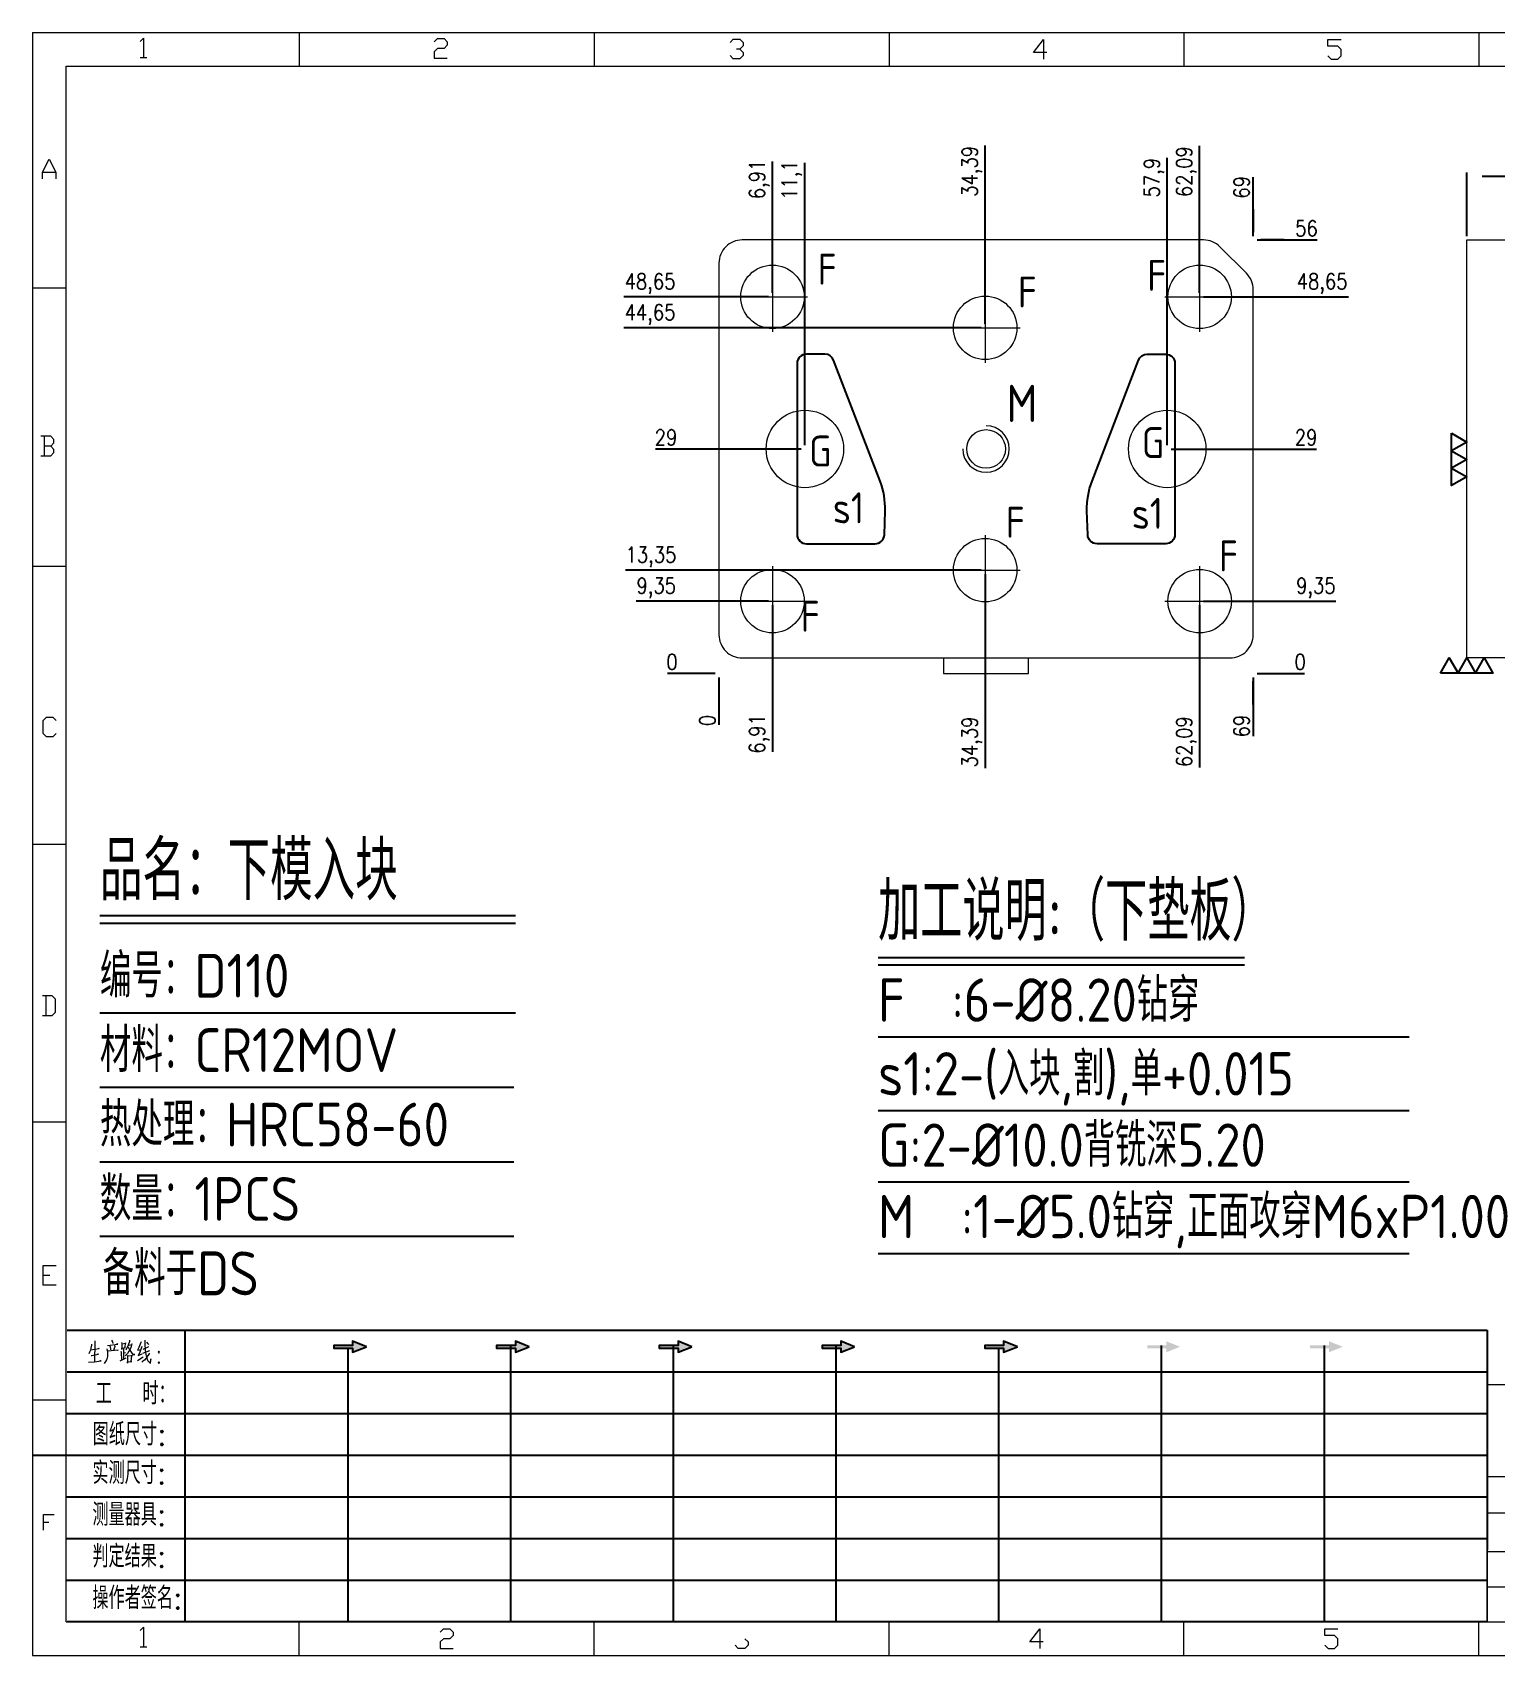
# Model space of a CAD drawing. Header units: millimetres. Extents: x 88508 to 142116, y -5268 to 20283.
# Drawn here: x 99179.6 to 99368.6, y -5268 to -5058.4 of the extents above; entities that cross this region are included whole.
import ezdxf
from ezdxf.enums import TextEntityAlignment as Align

# ---------------------------------------------------------------- set-up
doc = ezdxf.new("R2010")
doc.units = ezdxf.units.MM
doc.linetypes.add('CENTER', pattern=[0])
doc.linetypes.add('DASHED', pattern=[0])
for name, color, linetype in [('DIM', 4, 'Continuous'), ('LB_P', 2, 'Continuous'), ('TEXT', 4, 'Continuous')]:
    doc.layers.add(name, color=color, linetype=linetype)
doc.styles.add('chinesef_fs', font='simplex.shx', dxfattribs={"bigfont": 'gbcbig.shx'})
doc.styles.add('gbenor', font='gbenor.shx', dxfattribs={"bigfont": 'gbcbig.shx'})
doc.styles.add('GBENOR_', font='gbenor.shx', dxfattribs={"bigfont": 'gbcbig'})
doc.styles.get("Standard").update_dxf_attribs({"font": 'txt.shx', "width": 0.85, "bigfont": 'ctxt.shx'})
doc.styles.add('TXT', font='txt.shx', dxfattribs={"width": 0.8, "bigfont": 'ctxt.shx'})
doc.dimstyles.new('T-2-WX', dxfattribs={"dimtxt": 2, "dimasz": 2, "dimexe": 0.5, "dimexo": 0.5, "dimgap": 0.5, "dimtad": 1, "dimtxsty": 'Standard', "dimblk": 'OPEN30', "dimcen": 0, "dimazin": 3, "dimtfac": 1, "dimtmove": 0, "dimatfit": 3, "dimldrblk": 'OPEN30', "dimlwd": -1, "dimlwe": -1})

# ---------------------------------------------------------------- blocks, each defined once
blk = doc.blocks.new('*D8282')
at = {"layer": 'Defpoints', "color": 0}
for p in [(99268.3, -5141.2), (99337.3, -5141.2), (99342.3, -5141.2)]:
    blk.add_point(p, dxfattribs=at)
at = {"layer": 'DIM', "color": 0, "linetype": 'Continuous'}
blk.add_line((99337.8, -5141.2), (99343.93, -5141.2), dxfattribs=at)
at = {"layer": 'DIM', "color": 0, "insert": (99343.36, -5139.7), "char_height": 2, "attachment_point": 5}
blk.add_mtext('0', dxfattribs=at)
blk = doc.blocks.new('_Open30')
blk = doc.blocks.new('*D8283')
at = {"layer": 'Defpoints', "color": 0}
for p in [(99330.38, -5131.85), (99342.3, -5131.85), (99268.3, -5141.2)]:
    blk.add_point(p, dxfattribs=at)
at = {"layer": 'DIM', "color": 0, "linetype": 'Continuous'}
for p, q in [((99330.88, -5131.85), (99334.38, -5131.85)), ((99334.38, -5131.85), (99338.3, -5131.85)), ((99338.3, -5131.85), (99347.98, -5131.85))]:
    blk.add_line(p, q, dxfattribs=at)
at = {"layer": 'DIM', "color": 0, "insert": (99345.39, -5130.16), "char_height": 2, "attachment_point": 5}
blk.add_mtext('9,35', dxfattribs=at)
blk = doc.blocks.new('*D8284')
at = {"layer": 'Defpoints', "color": 0}
for p in [(99326.19, -5112.2), (99342.3, -5112.2), (99268.3, -5141.2)]:
    blk.add_point(p, dxfattribs=at)
at = {"layer": 'DIM', "color": 0, "linetype": 'Continuous'}
blk.add_line((99326.69, -5112.2), (99345.47, -5112.2), dxfattribs=at)
at = {"layer": 'DIM', "color": 0, "insert": (99344.13, -5110.7), "char_height": 2, "attachment_point": 5}
blk.add_mtext('29', dxfattribs=at)
blk = doc.blocks.new('*D8285')
at = {"layer": 'Defpoints', "color": 0}
for p in [(99330.38, -5092.54), (99342.3, -5092.54), (99268.3, -5141.2)]:
    blk.add_point(p, dxfattribs=at)
at = {"layer": 'DIM', "color": 0, "linetype": 'Continuous'}
for p, q in [((99330.88, -5092.54), (99334.38, -5092.54)), ((99334.38, -5092.54), (99338.3, -5092.54)), ((99338.3, -5092.54), (99349.6, -5092.54))]:
    blk.add_line(p, q, dxfattribs=at)
at = {"layer": 'DIM', "color": 0, "insert": (99346.2, -5090.85), "char_height": 2, "attachment_point": 5}
blk.add_mtext('48,65', dxfattribs=at)
blk = doc.blocks.new('*D8286')
at = {"layer": 'Defpoints', "color": 0}
for p in [(99337.3, -5085.2), (99342.3, -5085.2), (99268.3, -5141.2)]:
    blk.add_point(p, dxfattribs=at)
at = {"layer": 'DIM', "color": 0, "linetype": 'Continuous'}
for p, q in [((99337.8, -5085.2), (99341.3, -5085.2)), ((99341.3, -5085.2), (99338.3, -5085.2)), ((99338.3, -5085.2), (99345.55, -5085.2))]:
    blk.add_line(p, q, dxfattribs=at)
at = {"layer": 'DIM', "color": 0, "insert": (99344.17, -5083.7), "char_height": 2, "attachment_point": 5}
blk.add_mtext('56', dxfattribs=at)
blk = doc.blocks.new('*D8287')
at = {"layer": 'Defpoints', "color": 0}
for p in [(99263.3, -5141.2), (99268.3, -5141.2), (99268.3, -5141.2)]:
    blk.add_point(p, dxfattribs=at)
at = {"layer": 'DIM', "color": 0, "linetype": 'Continuous'}
blk.add_line((99267.8, -5141.2), (99261.66, -5141.2), dxfattribs=at)
at = {"layer": 'DIM', "color": 0, "insert": (99262.23, -5139.7), "char_height": 2, "attachment_point": 5}
blk.add_mtext('0', dxfattribs=at)
blk = doc.blocks.new('*D8288')
at = {"layer": 'Defpoints', "color": 0}
for p in [(99263.3, -5131.85), (99275.21, -5131.85), (99268.3, -5141.2)]:
    blk.add_point(p, dxfattribs=at)
at = {"layer": 'DIM', "color": 0, "linetype": 'Continuous'}
for p, q in [((99267.3, -5131.85), (99257.61, -5131.85)), ((99271.21, -5131.85), (99267.3, -5131.85)), ((99274.71, -5131.85), (99271.21, -5131.85))]:
    blk.add_line(p, q, dxfattribs=at)
at = {"layer": 'DIM', "color": 0, "insert": (99260.2, -5130.16), "char_height": 2, "attachment_point": 5}
blk.add_mtext('9,35', dxfattribs=at)
blk = doc.blocks.new('*D8289')
at = {"layer": 'Defpoints', "color": 0}
for p in [(99263.3, -5127.85), (99302.68, -5127.85), (99268.3, -5141.2)]:
    blk.add_point(p, dxfattribs=at)
at = {"layer": 'DIM', "color": 0, "linetype": 'Continuous'}
for p, q in [((99267.3, -5127.85), (99256.24, -5127.85)), ((99271.3, -5127.85), (99267.3, -5127.85)), ((99302.18, -5127.85), (99271.3, -5127.85))]:
    blk.add_line(p, q, dxfattribs=at)
at = {"layer": 'DIM', "color": 0, "insert": (99259.52, -5126.16), "char_height": 2, "attachment_point": 5}
blk.add_mtext('13,35', dxfattribs=at)
blk = doc.blocks.new('*D8290')
at = {"layer": 'Defpoints', "color": 0}
for p in [(99263.3, -5112.2), (99279.4, -5112.2), (99268.3, -5141.2)]:
    blk.add_point(p, dxfattribs=at)
at = {"layer": 'DIM', "color": 0, "linetype": 'Continuous'}
blk.add_line((99278.9, -5112.2), (99260.12, -5112.2), dxfattribs=at)
at = {"layer": 'DIM', "color": 0, "insert": (99261.46, -5110.7), "char_height": 2, "attachment_point": 5}
blk.add_mtext('29', dxfattribs=at)
blk = doc.blocks.new('*D8291')
at = {"layer": 'Defpoints', "color": 0}
for p in [(99263.3, -5096.54), (99302.68, -5096.54), (99268.3, -5141.2)]:
    blk.add_point(p, dxfattribs=at)
at = {"layer": 'DIM', "color": 0, "linetype": 'Continuous'}
for p, q in [((99267.3, -5096.54), (99256, -5096.54)), ((99271.3, -5096.54), (99267.3, -5096.54)), ((99302.18, -5096.54), (99271.3, -5096.54))]:
    blk.add_line(p, q, dxfattribs=at)
at = {"layer": 'DIM', "color": 0, "insert": (99259.4, -5094.85), "char_height": 2, "attachment_point": 5}
blk.add_mtext('44,65', dxfattribs=at)
blk = doc.blocks.new('*D8292')
at = {"layer": 'Defpoints', "color": 0}
for p in [(99263.3, -5092.54), (99275.21, -5092.54), (99268.3, -5141.2)]:
    blk.add_point(p, dxfattribs=at)
at = {"layer": 'DIM', "color": 0, "linetype": 'Continuous'}
for p, q in [((99267.3, -5092.54), (99256, -5092.54)), ((99271.21, -5092.54), (99267.3, -5092.54)), ((99274.71, -5092.54), (99271.21, -5092.54))]:
    blk.add_line(p, q, dxfattribs=at)
at = {"layer": 'DIM', "color": 0, "insert": (99259.4, -5090.85), "char_height": 2, "attachment_point": 5}
blk.add_mtext('48,65', dxfattribs=at)
blk = doc.blocks.new('*D8293')
at = {"layer": 'Defpoints', "color": 0}
for p in [(99268.3, -5141.2), (99337.3, -5141.2), (99337.3, -5146.2)]:
    blk.add_point(p, dxfattribs=at)
at = {"layer": 'DIM', "color": 0, "linetype": 'Continuous'}
for p, q in [((99337.3, -5141.7), (99337.3, -5145.2)), ((99337.3, -5145.2), (99337.3, -5142.2)), ((99337.3, -5142.2), (99337.3, -5149.29))]:
    blk.add_line(p, q, dxfattribs=at)
at = {"layer": 'DIM', "color": 0, "insert": (99335.8, -5147.99), "char_height": 2, "attachment_point": 5, "rotation": 90}
blk.add_mtext('69', dxfattribs=at)
blk = doc.blocks.new('*D8294')
at = {"layer": 'Defpoints', "color": 0}
for p in [(99330.38, -5131.85), (99268.3, -5141.2), (99330.38, -5146.2)]:
    blk.add_point(p, dxfattribs=at)
at = {"layer": 'DIM', "color": 0, "linetype": 'Continuous'}
for p, q in [((99330.38, -5132.35), (99330.38, -5138.2)), ((99330.38, -5138.2), (99330.38, -5142.2)), ((99330.38, -5142.2), (99330.38, -5153.33))]:
    blk.add_line(p, q, dxfattribs=at)
at = {"layer": 'DIM', "color": 0, "insert": (99328.69, -5150.01), "char_height": 2, "attachment_point": 5, "rotation": 90}
blk.add_mtext('62,09', dxfattribs=at)
blk = doc.blocks.new('*D8295')
at = {"layer": 'Defpoints', "color": 0}
for p in [(99302.68, -5127.85), (99268.3, -5141.2), (99302.68, -5146.2)]:
    blk.add_point(p, dxfattribs=at)
at = {"layer": 'DIM', "color": 0, "linetype": 'Continuous'}
for p, q in [((99302.68, -5128.35), (99302.68, -5138.2)), ((99302.68, -5138.2), (99302.68, -5142.2)), ((99302.68, -5142.2), (99302.68, -5153.41))]:
    blk.add_line(p, q, dxfattribs=at)
at = {"layer": 'DIM', "color": 0, "insert": (99300.99, -5150.05), "char_height": 2, "attachment_point": 5, "rotation": 90}
blk.add_mtext('34,39', dxfattribs=at)
blk = doc.blocks.new('*D8296')
at = {"layer": 'Defpoints', "color": 0}
for p in [(99275.21, -5131.85), (99268.3, -5141.2), (99275.21, -5146.2)]:
    blk.add_point(p, dxfattribs=at)
at = {"layer": 'DIM', "color": 0, "linetype": 'Continuous'}
for p, q in [((99275.21, -5132.35), (99275.21, -5138.2)), ((99275.21, -5138.2), (99275.21, -5142.2)), ((99275.21, -5142.2), (99275.21, -5151.31))]:
    blk.add_line(p, q, dxfattribs=at)
at = {"layer": 'DIM', "color": 0, "insert": (99273.52, -5149), "char_height": 2, "attachment_point": 5, "rotation": 90}
blk.add_mtext('6,91', dxfattribs=at)
blk = doc.blocks.new('*D8297')
at = {"layer": 'Defpoints', "color": 0}
for p in [(99268.3, -5141.2), (99268.3, -5141.2), (99268.3, -5146.2)]:
    blk.add_point(p, dxfattribs=at)
at = {"layer": 'DIM', "color": 0, "linetype": 'Continuous'}
blk.add_line((99268.3, -5141.7), (99268.3, -5147.83), dxfattribs=at)
at = {"layer": 'DIM', "color": 0, "insert": (99266.8, -5147.26), "char_height": 2, "attachment_point": 5, "rotation": 90}
blk.add_mtext('0', dxfattribs=at)
blk = doc.blocks.new('*D8298')
at = {"layer": 'Defpoints', "color": 0}
for p in [(99337.3, -5080.2), (99337.3, -5085.2), (99268.3, -5141.2)]:
    blk.add_point(p, dxfattribs=at)
at = {"layer": 'DIM', "color": 0, "linetype": 'Continuous'}
for p, q in [((99337.3, -5084.2), (99337.3, -5077.1)), ((99337.3, -5084.7), (99337.3, -5081.2)), ((99337.3, -5081.2), (99337.3, -5084.2))]:
    blk.add_line(p, q, dxfattribs=at)
at = {"layer": 'DIM', "color": 0, "insert": (99335.8, -5078.4), "char_height": 2, "attachment_point": 5, "rotation": 90}
blk.add_mtext('69', dxfattribs=at)
blk = doc.blocks.new('*D8299')
at = {"layer": 'Defpoints', "color": 0}
for p in [(99330.38, -5080.2), (99330.38, -5092.54), (99268.3, -5141.2)]:
    blk.add_point(p, dxfattribs=at)
at = {"layer": 'DIM', "color": 0, "linetype": 'Continuous'}
for p, q in [((99330.38, -5084.2), (99330.38, -5073.06)), ((99330.38, -5088.2), (99330.38, -5084.2)), ((99330.38, -5092.04), (99330.38, -5088.2))]:
    blk.add_line(p, q, dxfattribs=at)
at = {"layer": 'DIM', "color": 0, "insert": (99328.69, -5076.38), "char_height": 2, "attachment_point": 5, "rotation": 90}
blk.add_mtext('62,09', dxfattribs=at)
blk = doc.blocks.new('*D8300')
at = {"layer": 'Defpoints', "color": 0}
for p in [(99326.19, -5080.2), (99326.19, -5112.2), (99268.3, -5141.2)]:
    blk.add_point(p, dxfattribs=at)
at = {"layer": 'DIM', "color": 0, "linetype": 'Continuous'}
for p, q in [((99326.19, -5084.2), (99326.19, -5074.6)), ((99326.19, -5088.2), (99326.19, -5084.2)), ((99326.19, -5111.7), (99326.19, -5088.2))]:
    blk.add_line(p, q, dxfattribs=at)
at = {"layer": 'DIM', "color": 0, "insert": (99324.5, -5077.15), "char_height": 2, "attachment_point": 5, "rotation": 90}
blk.add_mtext('57,9', dxfattribs=at)
blk = doc.blocks.new('*D8301')
at = {"layer": 'Defpoints', "color": 0}
for p in [(99302.68, -5080.2), (99302.68, -5096.54), (99268.3, -5141.2)]:
    blk.add_point(p, dxfattribs=at)
at = {"layer": 'DIM', "color": 0, "linetype": 'Continuous'}
for p, q in [((99302.68, -5084.2), (99302.68, -5072.98)), ((99302.68, -5088.2), (99302.68, -5084.2)), ((99302.68, -5096.04), (99302.68, -5088.2))]:
    blk.add_line(p, q, dxfattribs=at)
at = {"layer": 'DIM', "color": 0, "insert": (99300.99, -5076.34), "char_height": 2, "attachment_point": 5, "rotation": 90}
blk.add_mtext('34,39', dxfattribs=at)
blk = doc.blocks.new('*D8302')
at = {"layer": 'Defpoints', "color": 0}
for p in [(99279.4, -5080.2), (99279.4, -5112.2), (99268.3, -5141.2)]:
    blk.add_point(p, dxfattribs=at)
at = {"layer": 'DIM', "color": 0, "linetype": 'Continuous'}
for p, q in [((99279.4, -5084.2), (99279.4, -5075.24)), ((99279.4, -5088.2), (99279.4, -5084.2)), ((99279.4, -5111.7), (99279.4, -5088.2))]:
    blk.add_line(p, q, dxfattribs=at)
at = {"layer": 'DIM', "color": 0, "insert": (99277.71, -5077.47), "char_height": 2, "attachment_point": 5, "rotation": 90}
blk.add_mtext('11,1', dxfattribs=at)
blk = doc.blocks.new('*D8303')
at = {"layer": 'Defpoints', "color": 0}
for p in [(99275.21, -5080.2), (99275.21, -5092.54), (99268.3, -5141.2)]:
    blk.add_point(p, dxfattribs=at)
at = {"layer": 'DIM', "color": 0, "linetype": 'Continuous'}
for p, q in [((99275.21, -5084.2), (99275.21, -5075.08)), ((99275.21, -5088.2), (99275.21, -5084.2)), ((99275.21, -5092.04), (99275.21, -5088.2))]:
    blk.add_line(p, q, dxfattribs=at)
at = {"layer": 'DIM', "color": 0, "insert": (99273.52, -5077.39), "char_height": 2, "attachment_point": 5, "rotation": 90}
blk.add_mtext('6,91', dxfattribs=at)
blk = doc.blocks.new('*D8327')
at = {"layer": 'Defpoints', "color": 0}
for p in [(99379.87, -5076.97), (99364.87, -5085.2), (99379.87, -5085.2)]:
    blk.add_point(p, dxfattribs=at)
at = {"layer": 'DIM', "color": 0, "linetype": 'Continuous'}
for p, q in [((99364.87, -5084.7), (99364.87, -5076.47)), ((99366.87, -5076.97), (99377.87, -5076.97)), ((99379.87, -5084.7), (99379.87, -5076.47))]:
    blk.add_line(p, q, dxfattribs=at)
at = {"layer": 'DIM', "color": 0, "insert": (99372.37, -5075.47), "char_height": 2, "attachment_point": 5}
blk.add_mtext('15', dxfattribs=at)
blk = doc.blocks.new('U40')
for points in [[(351.8, 337.7), (351.8, 333.2), (367, 339.3), (351.8, 345.3), (351.8, 340.8), (331.2, 340.8), (331.2, 337.7)], [(545.7, 339.3), (530.6, 345.3), (530.6, 340.8), (509.9, 340.8), (509.9, 337.7), (530.6, 337.7), (530.6, 333.2)], [(724.5, 339.3), (709.3, 345.3), (709.3, 340.8), (688.7, 340.8), (688.7, 337.7), (709.3, 337.7), (709.3, 333.2)], [(903.3, 339.3), (888.1, 345.3), (888.1, 340.8), (867.5, 340.8), (867.5, 337.7), (888.1, 337.7), (888.1, 333.2)], [(1082.1, 339.3), (1066.9, 345.3), (1066.9, 340.8), (1046.3, 340.8), (1046.3, 337.7), (1066.9, 337.7), (1066.9, 333.2)], [(1245.7, 337.7), (1245.7, 333.2), (1260.9, 339.3), (1245.7, 345.3), (1245.7, 340.8), (1225.1, 340.8), (1225.1, 337.7)], [(1424.5, 337.7), (1424.5, 333.2), (1439.7, 339.3), (1424.5, 345.3), (1424.5, 340.8), (1403.8, 340.8), (1403.8, 337.7)]]:
    blk.add_hatch(color=3).paths.add_polyline_path(points)
at = {"color": 254, "lineweight": 18}
for p, q in [((0, 1783.5), (0, 0)), ((0, 1783.5), (2530.2, 1783.5)), ((941.1, 1783.5), (941.1, 1746.5)), ((1265.1, 1783.5), (1265.1, 1746.5)), ((1589.1, 1783.5), (1589.1, 1746.5)), ((37, 37), (37, 1746.5)), ((37, 1746.5), (2493.2, 1746.5)), ((0, 1502.7), (37, 1502.7)), ((0, 1197.2), (37, 1197.2)), ((0, 891.7), (37, 891.7)), ((0, 586.3), (37, 586.3)), ((1598.1, 298), (2493.2, 298)), ((0, 280.8), (37, 280.8)), ((1598.2, 196.6), (2493.2, 196.6)), ((2493.2, 156.4), (1598.2, 156.4)), ((2493.2, 114.1), (1598.2, 114.1)), ((2493.2, 75), (1598.2, 75)), ((37, 37), (2493.2, 37)), ((941.1, 0), (941.1, 37)), ((1265.1, 0), (1265.1, 37)), ((1589.1, 0), (1589.1, 37)), ((0, 0), (2530.2, 0))]:
    blk.add_line(p, q, dxfattribs=at)
at = {"color": 254, "linetype": 'Continuous', "lineweight": 18}
for p, q in [((293.1, 1783.5), (293.1, 1746.5)), ((617.1, 1783.5), (617.1, 1746.5)), ((1598.1, 298), (1598.1, 37)), ((1598.2, 298), (1598.2, 37)), ((293.1, 0), (293.1, 37)), ((617.1, 0), (617.1, 37))]:
    blk.add_line(p, q, dxfattribs=at)
for p, q in [((38, 357.6), (1598.2, 357.6)), ((1598.2, 357.6), (1598.2, 116.2)), ((38, 311.8), (1598.2, 311.8)), ((37.1, 266), (1598.2, 266)), ((0.1, 220.2), (1598.2, 220.2)), ((37.1, 174.4), (1598.2, 174.4)), ((37.1, 128.6), (1598.2, 128.6)), ((37.1, 82.8), (1598.2, 82.8))]:
    blk.add_line(p, q)
at = {"color": 254}
for p, q in [((167.8, 37), (167.8, 357.6)), ((525.5, 37), (525.5, 340.8)), ((704.3, 37), (704.3, 340.8)), ((883.1, 37), (883.1, 340.8)), ((1240.6, 37), (1240.6, 340.8)), ((1419.4, 37), (1419.4, 340.8)), ((346.7, 37), (346.7, 337.9)), ((1061.9, 37), (1061.9, 337.7)), ((1598.2, 37), (38, 37))]:
    blk.add_line(p, q, dxfattribs=at)
at = {"color": 92, "lineweight": 18}
for points in [[(118.3, 1773.7), (121.9, 1777.3), (121.9, 1755.8)], [(441.4, 1773.1), (445, 1776.7), (452.2, 1776.7), (455.8, 1773.1), (455.8, 1769.5), (452.2, 1765.9), (445, 1765.9), (441.4, 1762.3), (441.4, 1755.1), (455.8, 1755.1)], [(766.4, 1772.4), (770, 1776), (777.2, 1776), (780.8, 1772.4), (780.8, 1768.8), (777.2, 1765.2), (773.6, 1765.2)], [(1114.4, 1761.4), (1100, 1761.4), (1110.8, 1775.8), (1110.8, 1754.2)], [(1423.4, 1757.7), (1427, 1754.1), (1434.2, 1754.1), (1437.8, 1757.7), (1437.8, 1764.9), (1434.2, 1768.5), (1423.4, 1768.5), (1423.4, 1775.7), (1437.8, 1775.7)], [(118.3, 1755.8), (125.5, 1755.8)], [(777.2, 1765.2), (780.8, 1761.6), (780.8, 1758), (777.2, 1754.4), (770, 1754.4), (766.4, 1758)], [(11.1, 1622.8), (11.1, 1630), (18.3, 1644.4), (25.5, 1630), (25.5, 1622.8)], [(11.1, 1630), (25.5, 1630)], [(20, 1329), (23.6, 1332.6), (23.6, 1336.2), (20, 1339.8), (9.2, 1339.8)], [(12.8, 1339.8), (12.8, 1318.2)], [(9.2, 1318.2), (20, 1318.2), (23.6, 1321.8), (23.6, 1325.4), (20, 1329), (12.8, 1329)], [(26.1, 1013.2), (22.5, 1009.6), (15.3, 1009.6), (11.7, 1013.2), (11.7, 1027.6), (15.3, 1031.2), (22.5, 1031.2), (26.1, 1027.6)], [(11, 703.2), (21.8, 703.2), (25.4, 706.8), (25.4, 721.2), (21.8, 724.8), (11, 724.8)], [(14.6, 724.8), (14.6, 703.2)], [(26.1, 407), (11.7, 407), (11.7, 428.6), (26.1, 428.6)], [(11.7, 417.8), (18.9, 417.8)], [(12.3, 137.7), (12.3, 155), (23.8, 155)], [(12.3, 146.4), (18.1, 146.4)], [(118.3, 27.4), (121.9, 31), (121.9, 9.4)], [(447.9, 25.7), (451.5, 29.3), (458.7, 29.3), (462.3, 25.7), (462.3, 22.1), (458.7, 18.5), (451.5, 18.5), (447.9, 14.9), (447.9, 7.7), (462.3, 7.7)], [(782.7, 18.5), (786.3, 14.9), (786.3, 11.3), (782.7, 7.7), (775.5, 7.7), (771.9, 11.3)], [(1110.3, 14.9), (1095.9, 14.9), (1106.7, 29.3), (1106.7, 7.7)], [(1419.9, 11.3), (1423.5, 7.7), (1430.7, 7.7), (1434.3, 11.3), (1434.3, 18.5), (1430.7, 22.1), (1419.9, 22.1), (1419.9, 29.3), (1434.3, 29.3)], [(118.3, 9.4), (125.5, 9.4)]]:
    blk.add_lwpolyline(points, dxfattribs=at)
at = {"color": 92, "lineweight": 0}
for points in [[(65, 342.2), (64.8, 341), (64.1, 337.9), (63.6, 335.7), (62.8, 333.5), (62.1, 331.4)], [(68.4, 345.9), (68.7, 344.4), (68.1, 322.9)], [(82.6, 340.8), (93.7, 342.2), (93.3, 342.4), (92.4, 342)], [(86.1, 336.1), (86, 337.5), (85.3, 339.8)], [(86.7, 346.7), (87.9, 344.6), (88.3, 343)], [(90.3, 341), (90.4, 339.6), (89.1, 335.3)], [(97.8, 344), (98.1, 342.6), (98.1, 340.8), (98.1, 337.9), (98.1, 336.3), (98.2, 337.7), (102.1, 338.3), (101.8, 338.3), (102.1, 343.6), (102.1, 343.2), (102.1, 342.8), (98.2, 342.2)], [(105.5, 341.2), (105.9, 341), (109.6, 341.8), (109.3, 342.6), (108.5, 339.6), (107.6, 337.3), (106.9, 335.9), (105.9, 334.3), (104.3, 332), (103.1, 330.4), (101.9, 329.4)], [(106.6, 346.5), (106.5, 345.2), (105.1, 341.2), (104.2, 338.9), (103.1, 336.3), (102.6, 335.5)], [(104.9, 339.1), (105.3, 338.7), (107, 335.7), (108.6, 333.3), (109.9, 331.2), (110.3, 330.8), (112.6, 330.8), (110.2, 331.2), (109, 332.6)], [(119.3, 344.8), (119.1, 343.8), (116.8, 338.5), (115.4, 335.5), (119.3, 336.3)], [(120.3, 339.4), (118.1, 333.5), (116.4, 330), (116.1, 329.8), (120.5, 331.4)], [(121.7, 336.7), (127.7, 339.6)], [(123.4, 346.5), (123.5, 345.4), (123.5, 340.8), (123.8, 337.3), (124, 335.3), (124.2, 333.1), (124.5, 331), (124.8, 329), (125.2, 327.4), (125.9, 325.7), (126.9, 323.9), (127.9, 322.7), (128.9, 321.7), (129.6, 321.3), (129.9, 326.1), (129.4, 321.5)], [(127.7, 341.6), (127.2, 342.4), (125.7, 344.2)], [(61.4, 322.3), (68.2, 322.9), (75.3, 323.7), (74.9, 323.9), (73.8, 323.5)], [(63.8, 335.9), (73.4, 337.5), (73.1, 337.7), (72.5, 337.3)], [(64.5, 329.6), (64.8, 329.6), (65.1, 329.6), (72.5, 331), (71.9, 331), (70.9, 330.8)], [(82.6, 335.1), (82.6, 331.8), (82.3, 329), (81.9, 326.8), (81.2, 324.9), (80.3, 323.1), (79.6, 321.9), (78.8, 320.9)], [(93.3, 335.5), (94.1, 335.7), (94.3, 335.5), (82.6, 334.3), (82.6, 335.1), (82.2, 336.9)], [(96.5, 323.9), (102.8, 327.2)], [(97.2, 334.3), (97.5, 333.5), (97.7, 324.7)], [(100.2, 337.9), (100.1, 325.9)], [(100.2, 332.6), (102.4, 333.1)], [(104.2, 330), (104.5, 329), (104.5, 321.1), (104.3, 322.1), (104.5, 322.7), (109.2, 323.1), (108.6, 323.1), (109, 329.2), (109, 330), (109.3, 329.4), (108.6, 329.4), (104.6, 328.8)], [(115.3, 324.3), (121.5, 328.2)], [(128.2, 332.4), (128.1, 331.6), (126.9, 329.6), (125.8, 328), (124.5, 326.3), (123, 324.7), (121.4, 323.3), (120.1, 322.3)], [(121.4, 332.2), (128.8, 335.1)]]:
    blk.add_lwpolyline(points, dxfattribs=at)
for points in [[(367, 339.3), (351.8, 345.3), (351.8, 340.8), (331.2, 340.8), (331.2, 337.7), (351.8, 337.7), (351.8, 333.2), (367, 339.3)], [(545.7, 339.3), (530.6, 345.3), (530.6, 340.8), (509.9, 340.8), (509.9, 337.7), (530.6, 337.7), (530.6, 333.2), (545.7, 339.3)], [(724.5, 339.3), (709.3, 345.3), (709.3, 340.8), (688.7, 340.8), (688.7, 337.7), (709.3, 337.7), (709.3, 333.2), (724.5, 339.3)], [(903.3, 339.3), (888.1, 345.3), (888.1, 340.8), (867.5, 340.8), (867.5, 337.7), (888.1, 337.7), (888.1, 333.2), (903.3, 339.3)], [(1082.1, 339.3), (1066.9, 345.3), (1066.9, 340.8), (1046.3, 340.8), (1046.3, 337.7), (1066.9, 337.7), (1066.9, 333.2), (1082.1, 339.3)]]:
    blk.add_lwpolyline(points)
for points in [[(138.7, 332.4), (139.4, 333.5), (138.7, 334.5), (138, 333.5)], [(138.7, 320.9), (139.4, 321.9), (138.7, 322.9), (138, 321.9)]]:
    blk.add_lwpolyline(points, close=True, dxfattribs=at)
at = {"color": 3, "style": 'chinesef_fs'}
for s, p in [('工  时：', (69.5, 275.7)), ('图纸尺寸:', (66.2, 230.9)), ('实测尺寸:', (65.9, 188.4)), ('测量器具:', (65.9, 142.6)), ('判定结果:', (65.9, 96.8)), ('操作者签名:', (65.9, 51))]:
    blk.add_text(s, height=24.57, dxfattribs=at).set_placement(p)
at = {"lineweight": 18, "style": 'GBENOR_'}
blk.add_attdef('文档路径', (2126, 386.9), '', height=17.8, dxfattribs=at)
at = {"lineweight": 20, "style": 'TXT'}
for tag, height, p in [('18-**-**', 16.3, (1866.6, 256.2)), ('客户名称', 16.1, (1741.1, 134, 0)), ('料厚:', 16.1, (1741.3, 93.2, 0))]:
    blk.add_attdef(tag, text='', height=height, dxfattribs=at).set_placement(p, align=Align.MIDDLE)
for tag, p, height in [('88888', (1850.9, 207.5), 14.9), ('材质:', (1691.2, 168, 0), 16.1), ('核准', (1869.4, 127.5, 0), 16.1), ('设计', (1868.8, 88.3, 0), 16.1), ('绘图', (1868.2, 49.1, 0), 16.1)]:
    blk.add_attdef(tag, p, '', height=height, dxfattribs=at)
for tag, p, height, width in [('3', (2234.7, 206.9), 15.8, 0.7), ('4', (2234.7, 167.4), 15.8, 0.7), ('核准日期', (2041.1, 124.2, 0), 16.1, 0.68), ('设计日期', (2041.1, 84.5, 0), 16.1, 0.68), ('1', (2251.9, 85.9), 14.6, 0.7), ('绘图日期', (2040.9, 46.4, 0), 16.1, 0.68), ('2', (2235, 49.2), 14.6, 0.7)]:
    blk.add_attdef(tag, p, '', height=height, dxfattribs=dict(at, width=width))

msp = doc.modelspace()

# ---------------------------------------------------------------- linework, layer by layer
at = {"layer": 'DIM', "color": 4, "linetype": 'Continuous', "lineweight": 25}
for p, q in [((99188.345, -5172.461), (99242.025, -5172.461)), ((99188.345, -5173.451), (99242.025, -5173.451)), ((99188.345, -5185.04), (99242.025, -5185.04)), ((99188.345, -5194.65), (99241.792, -5194.65)), ((99188.345, -5204.261), (99241.792, -5204.261)), ((99188.345, -5213.872), (99241.792, -5213.872))]:
    msp.add_line(p, q, dxfattribs=at)
at = {"layer": 'LB_P', "color": 4, "linetype": 'CENTER', "lineweight": 15}
for p, q in [((99275.208, -5088.033), (99275.208, -5097.053)), ((99330.383, -5088.033), (99330.383, -5097.053)), ((99302.681, -5092.033), (99302.681, -5101.053)), ((99270.698, -5092.543), (99279.718, -5092.543)), ((99325.873, -5092.543), (99334.893, -5092.543)), ((99298.171, -5096.543), (99307.191, -5096.543)), ((99302.681, -5123.337), (99302.681, -5132.357)), ((99275.208, -5127.337), (99275.208, -5136.357)), ((99298.171, -5127.847), (99307.191, -5127.847)), ((99330.383, -5127.337), (99330.383, -5136.357)), ((99270.698, -5131.847), (99279.718, -5131.847)), ((99325.873, -5131.847), (99334.893, -5131.847))]:
    msp.add_line(p, q, dxfattribs=at)
at = {"layer": 'LB_P', "linetype": 'Continuous', "lineweight": 15}
msp.add_line((99297.295, -5139.195), (99308.295, -5139.195), dxfattribs=at)
msp.add_lwpolyline([(99297.295, -5139.195), (99297.295, -5141.195), (99308.295, -5141.195), (99308.295, -5139.195), (99334.295, -5139.195, 0.4142136), (99337.295, -5136.195), (99337.295, -5091.61, 0.1989124), (99336.417, -5089.488), (99333.002, -5086.074, 0.1989124), (99330.881, -5085.195), (99271.295, -5085.195, 0.4142136), (99268.295, -5088.195), (99268.295, -5136.195, 0.4142136), (99271.295, -5139.195)], format="xyb", close=True, dxfattribs=at)
msp.add_lwpolyline([(99364.874, -5139.195), (99364.874, -5085.195), (99379.874, -5085.195), (99379.874, -5139.195)], close=True, dxfattribs=at)
at = {"layer": 'LB_P', "color": 1, "linetype": 'Continuous', "lineweight": 25}
for points in [[(99278.396, -5101.149), (99278.396, -5116.689), (99278.396, -5120.219), (99278.396, -5123.241, 0.4142136), (99279.596, -5124.441), (99288.464, -5124.441, 0.4050649), (99289.663, -5123.279), (99289.76, -5120.179, 0.0999331), (99289.112, -5116.355), (99283.1, -5100.719, 0.3103563), (99281.98, -5099.949), (99279.596, -5099.949, 0.4142136)], [(99327.194, -5101.149), (99327.194, -5116.689), (99327.194, -5120.219), (99327.194, -5123.241, -0.4142136), (99325.994, -5124.441), (99317.127, -5124.441, -0.4050649), (99315.927, -5123.279), (99315.83, -5120.179, -0.0999331), (99316.478, -5116.355), (99322.491, -5100.719, -0.3103563), (99323.611, -5099.949), (99325.994, -5099.949, -0.4142136)]]:
    msp.add_lwpolyline(points, format="xyb", close=True, dxfattribs=at)
at = {"layer": 'LB_P', "linetype": 'Continuous', "lineweight": 15}
for centre, radius in [((99275.208, -5092.543), 4.1), ((99330.383, -5092.543), 4.1), ((99302.681, -5096.543), 4.1), ((99302.795, -5112.195), 2.5), ((99302.681, -5127.847), 4.1), ((99275.208, -5131.847), 4.1), ((99330.383, -5131.847), 4.1)]:
    msp.add_circle(centre, radius, dxfattribs=at)
at = {"layer": 'LB_P', "color": 52, "linetype": 'DASHED', "lineweight": 15}
for centre in [(99279.396, -5112.195), (99326.194, -5112.195)]:
    msp.add_circle(centre, 5, dxfattribs=at)
at = {"layer": 'LB_P', "linetype": 'Continuous', "lineweight": 15}
msp.add_arc((99302.795, -5112.195), 3, 180, 90, dxfattribs=at)
at = {"layer": 'TEXT', "color": 3, "linetype": 'Continuous'}
for p, q in [((99288.852, -5177.865), (99336.161, -5177.865)), ((99288.852, -5178.845), (99336.161, -5178.845)), ((99288.852, -5188.141), (99357.446, -5188.141)), ((99288.852, -5197.661), (99357.446, -5197.661)), ((99288.852, -5206.878), (99357.446, -5206.878)), ((99288.852, -5216.095), (99357.446, -5216.095))]:
    msp.add_line(p, q, dxfattribs=at)
at = {"layer": 'TEXT', "linetype": 'Continuous'}
for points in [[(99362.924, -5110.171), (99364.874, -5111.297), (99362.924, -5112.423), (99364.874, -5113.548), (99362.924, -5114.674), (99364.874, -5115.8), (99362.924, -5116.926), (99362.924, -5110.171)], [(99361.497, -5141.145), (99362.622, -5139.195), (99363.748, -5141.145), (99364.874, -5139.195), (99366, -5141.145), (99367.126, -5139.195), (99368.252, -5141.145), (99361.497, -5141.145)]]:
    msp.add_lwpolyline(points, close=True, dxfattribs=at)

# ---------------------------------------------------------------- block references
at = {"ltscale": 3, "xscale": 0.1175491416097198, "yscale": 0.1175491416097198, "zscale": 0.1175491416097198}
msp.add_blockref('U40', (99179.636, -5268.044), dxfattribs=at)

# ---------------------------------------------------------------- texts
at = {"layer": 'DIM', "color": 3, "linetype": 'Continuous', "lineweight": 25, "style": 'gbenor'}
for s, height, p in [('品名：下模入块', 7.6319, (99188.345, -5170.483)), ('编号：D110', 5.6533, (99188.345, -5183.061)), ('材料：CR12MOV', 5.6533, (99188.345, -5192.672)), ('热处理：HRC58-60', 5.65329, (99188.345, -5202.282)), ('数量：1PCS', 5.6533, (99188.345, -5211.893)), ('备料于DS', 5.6533, (99188.689, -5221.504))]:
    msp.add_text(s, height=height, dxfattribs=at).set_placement(p)
at = {"layer": 'TEXT', "color": 4, "linetype": 'Continuous', "style": 'gbenor'}
for s, p in [('F', (99282.276, -5088.975)), ('F', (99324.837, -5089.783)), ('F', (99308.13, -5091.933)), ('G', (99281.38, -5112.468)), ('G', (99324.352, -5111.373)), ('s1', (99285.024, -5119.801)), ('s1', (99323.631, -5120.506)), ('F', (99306.573, -5121.666)), ('F', (99334.111, -5126.017)), ('F', (99280.096, -5133.808))]:
    msp.add_text(s, height=4, dxfattribs=at).set_placement(p, align=Align.MIDDLE_CENTER)
at = {"layer": 'TEXT', "color": 4, "style": 'gbenor'}
msp.add_text('M', height=4.8, dxfattribs=at).set_placement((99307.432, -5106.303), align=Align.MIDDLE_CENTER)
at = {"layer": 'TEXT', "color": 4, "linetype": 'Continuous', "style": 'gbenor'}
for s, height, p in [('加工说明:（下垫板）', 7.56, (99288.852, -5175.709)), ('F  :6-%%c8.20钻穿', 5.6, (99288.852, -5186.181)), ('G:2-%%C10.0背铣深5.20', 5.6, (99288.852, -5204.918)), ('M  :1-%%C5.0钻穿,正面攻穿M6xP1.00 ', 5.6, (99288.852, -5214.135))]:
    msp.add_text(s, height=height, dxfattribs=at).set_placement(p)
at = {"layer": 'TEXT', "color": 1, "linetype": 'Continuous', "style": 'gbenor'}
msp.add_text('s1:2-(入块,割),单+0.015', height=5.6, dxfattribs=at).set_placement((99288.852, -5195.701))

# ---------------------------------------------------------------- dimensions: what is measured, and where the dimension line sits
at = {"layer": 'DIM', "linetype": 'Continuous'}
for feature_location, offset, dtype, origin, picture, middle in [((99302.681, -5096.543), (0, 16.348), 1, (99268.295, -5141.195), '*D8301', (99300.991, -5076.336)), ((99330.383, -5092.543), (0, 12.348), 1, (99268.295, -5141.195), '*D8299', (99328.693, -5076.376)), ((99326.194, -5112.195), (0, 32), 1, (99268.295, -5141.195), '*D8300', (99324.504, -5077.145)), ((99275.208, -5092.543), (0, 12.348), 1, (99268.295, -5141.195), '*D8303', (99273.517, -5077.388)), ((99279.396, -5112.195), (0, 32), 1, (99268.295, -5141.195), '*D8302', (99277.706, -5077.469)), ((99337.295, -5085.195), (0, 5), 1, (99268.295, -5141.195), '*D8298', (99335.795, -5078.4)), ((99337.295, -5085.195), (5, 0), 0, (99268.295, -5141.195), '*D8286', (99344.171, -5083.695)), ((99275.208, -5092.543), (-11.912, 0), 0, (99268.295, -5141.195), '*D8292', (99259.395, -5090.853)), ((99330.383, -5092.543), (11.912, 0), 0, (99268.295, -5141.195), '*D8285', (99346.195, -5090.853)), ((99302.681, -5096.543), (-39.386, 0), 0, (99268.295, -5141.195), '*D8291', (99259.395, -5094.853)), ((99279.396, -5112.195), (-16.101, 0), 0, (99268.295, -5141.195), '*D8290', (99261.459, -5110.695)), ((99326.194, -5112.195), (16.101, 0), 0, (99268.295, -5141.195), '*D8284', (99344.131, -5110.695)), ((99302.681, -5127.847), (-39.386, 0), 0, (99268.295, -5141.195), '*D8289', (99259.517, -5126.157)), ((99302.681, -5127.847), (0, -18.348), 1, (99268.295, -5141.195), '*D8295', (99300.991, -5150.055)), ((99275.208, -5131.847), (-11.912, 0), 0, (99268.295, -5141.195), '*D8288', (99260.205, -5130.157)), ((99330.383, -5131.847), (11.912, 0), 0, (99268.295, -5141.195), '*D8283', (99345.386, -5130.157)), ((99330.383, -5131.847), (0, -14.348), 1, (99268.295, -5141.195), '*D8294', (99328.693, -5150.014)), ((99275.208, -5131.847), (0, -14.348), 1, (99268.295, -5141.195), '*D8296', (99273.517, -5149.002)), ((99268.295208704, -5141.195324831), (-5, 0), 0, (99268.295208704, -5141.195324831), '*D8287', (99262.228542037, -5139.695324831)), ((99337.295208724, -5141.195324831), (5, 0), 0, (99268.295208704, -5141.195324831), '*D8282', (99343.36187539, -5139.695324831)), ((99268.295208704, -5141.195324831), (0, -5), 1, (99268.295208704, -5141.195324831), '*D8297', (99266.795208704, -5147.261991497)), ((99337.295, -5141.195), (0, -5), 1, (99268.295, -5141.195), '*D8293', (99335.795, -5147.991))]:
    dim = msp.add_ordinate_dim(feature_location=feature_location, offset=offset, dtype=dtype, origin=origin, dimstyle='T-2-WX', dxfattribs=at)
    dim.commit()
    dim.dimension.update_dxf_attribs({"geometry": picture, "text_midpoint": middle})
dim = msp.add_linear_dim(base=(99379.874, -5076.967), p1=(99364.874, -5085.195), p2=(99379.874, -5085.195), dimstyle='T-2-WX', dxfattribs=at)
dim.commit()
dim.dimension.update_dxf_attribs({"geometry": '*D8327', "text_midpoint": (99372.374, -5075.467)})

doc.saveas('drawing.dxf')
